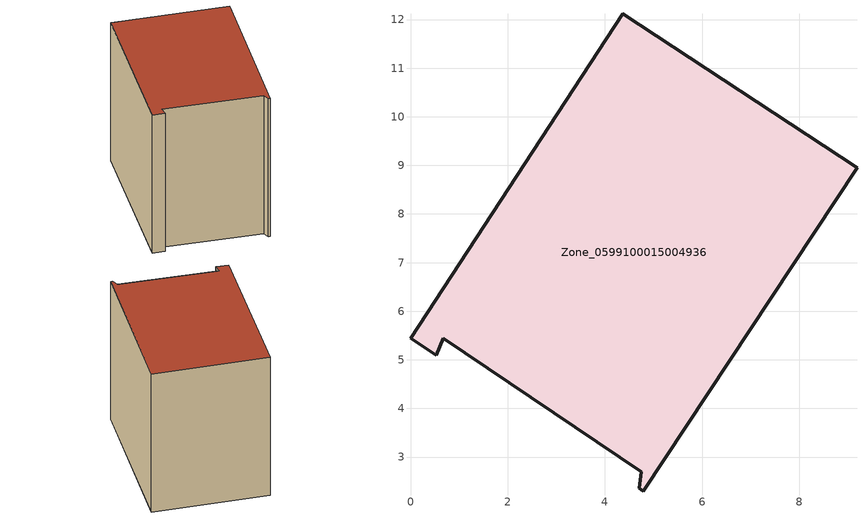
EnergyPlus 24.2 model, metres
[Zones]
Zone_0599100015004936
 floor ground (C_G): 4.36,12.12 9.18,8.95 4.79,2.3 4.7,2.35 4.74,2.69 0.67,5.45 0.53,5.1 0,5.45 z0.85
 wall outside (C_F): 9.18,8.95 4.36,12.12 0,5.45 0.53,5.1 0.67,5.45 4.74,2.69 4.7,2.35 4.79,2.3 9.18,8.95 z0.85:8.69
 roof outside (C_R): 4.74,2.69 4.7,2.35 4.79,2.3 9.18,8.95 4.36,12.12 0,5.45 0.53,5.1 0.67,5.45 z8.69
[BUILDING]
Pand.0599100015004936: North Axis=0; Terrain=City; Loads Convergence Tolerance Value=0.04; Temperature Convergence Tolerance Value=0.4; Solar Distribution=FullExterior; Maximum Number of Warmup Days=25; Minimum Number of Warmup Days=1
[Site:Location]
Rotterdam.The.Hague.AP_ZH_NLD Design_Conditions: Latitude=51.96; Longitude=4.45; Time Zone=1; Elevation=-4.5
[SITE:GROUNDTEMPERATURE:BUILDINGSURFACE]
18, 18, 18, 18, 18, 18, 18, 18, 18, 18, 18, 18
[MATERIAL] Thermal Absorptance=0.9; Solar Absorptance=0.7; Visible Absorptance=0.7
Name | Roughness | Thickness | Conductivity | Density | Specific Heat
G.TI.1965-1974 | MediumSmooth | 0.15 | 0.882353 | 540 | 1210
F.TI.1965-1974 | Rough | 0.3 | 0.697674 | 1920 | 840
R.TI.1965-1974 | MediumRough | 0.2 | 0.232558 | 1500 | 1000
[CONSTRUCTION]
C_G: G.TI.1965-1974
C_F: F.TI.1965-1974
C_R: R.TI.1965-1974
[ZONE]
Zone_0599100015004936: Type=1; Multiplier=1; Ceiling Height=Autocalculate; Volume=Autocalculate; Floor Area=autocalculate; Part of Total Floor Area=Yes
[ZONEINFILTRATION:DESIGNFLOWRATE]
Infil_Zone_0599100015004936: Zone or ZoneList or Space or SpaceList=Zone_0599100015004936; Schedule=AlwaysOn; Design Flow Rate Calculation Method=Flow/Area; Flow Rate per Floor Area=0.003; Constant Term Coefficient=1; Temperature Term Coefficient=0; Velocity Term Coefficient=0; Velocity Squared Term Coefficient=0
[HVACTEMPLATE:ZONE:IDEALLOADSAIRSYSTEM]
Zone_0599100015004936: Maximum Heating Supply Air Temperature=50; Minimum Cooling Supply Air Temperature=13; Maximum Heating Supply Air Humidity Ratio=0.0156; Minimum Cooling Supply Air Humidity Ratio=0.0077; Heating Limit=NoLimit; Cooling Limit=NoLimit; Dehumidification Control Type=ConstantSensibleHeatRatio; Cooling Sensible Heat Ratio=0.7; Dehumidification Setpoint=60; Humidification Control Type=None; Humidification Setpoint=30; Outdoor Air Method=None; Outdoor Air Flow Rate per Person=0.00944; Outdoor Air Flow Rate per Zone Floor Area=0; Outdoor Air Flow Rate per Zone=0; Demand Controlled Ventilation Type=None; Outdoor Air Economizer Type=NoEconomizer; Heat Recovery Type=None; Sensible Heat Recovery Effectiveness=0.7; Latent Heat Recovery Effectiveness=0.65
[ZONECONTROL:THERMOSTAT]
ThermostatControl_Zone_0599100015004936: Zone or ZoneList=Zone_0599100015004936; Control Type Schedule=DualSetpointControlType; Control 1=Thermostat_Zone_0599100015004936; Temperature Difference Between Cutout And Setpoint=0
[THERMOSTATSETPOINT:DUALSETPOINT]
Thermostat_Zone_0599100015004936: Heating Setpoint Temperature Schedule=HeatingSetpoint_Zone_0599100015004936; Cooling Setpoint Temperature Schedule=CoolingSetpoint_Zone_0599100015004936
[SCHEDULE:COMPACT]
HeatingSetpoint_Zone_0599100015004936: Through: 12/31, For: AllDays, Until: 24:00, 21
CoolingSetpoint_Zone_0599100015004936: Through: 12/31, For: AllDays, Until: 24:00, 24
DualSetpointControlType: Through: 12/31, For: AllDays, Until: 24:00, 4
AlwaysOn: Through: 12/31, For: AllDays, Until: 24:00, 1
